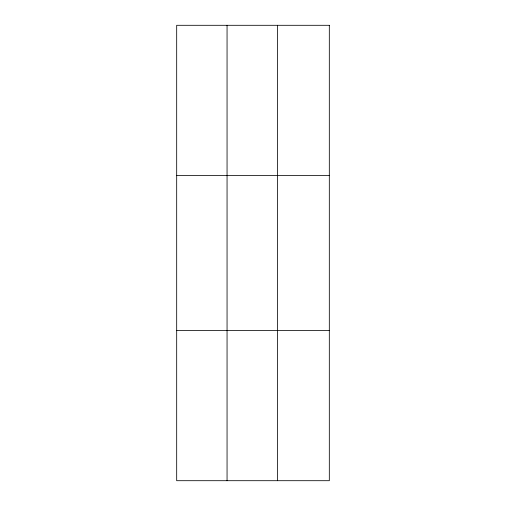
<?xml version="1.0" encoding="UTF-8"?>
<svg xmlns="http://www.w3.org/2000/svg" width="506" height="506" viewBox="0 0 506 506"><rect width="100%" height="100%" fill="white"/><g stroke="black" fill="none" stroke-linecap="round" stroke-linejoin="round"><path stroke-width="0.76" d="M227.055 25.3L227.055 480.7M277.421 25.3L277.421 480.7M176.683 175.582L329.317 175.582M176.683 330.418L329.317 330.418M329.317 25.3L329.317 480.7L176.683 480.7L176.683 25.3L329.317 25.3"/></g></svg>
